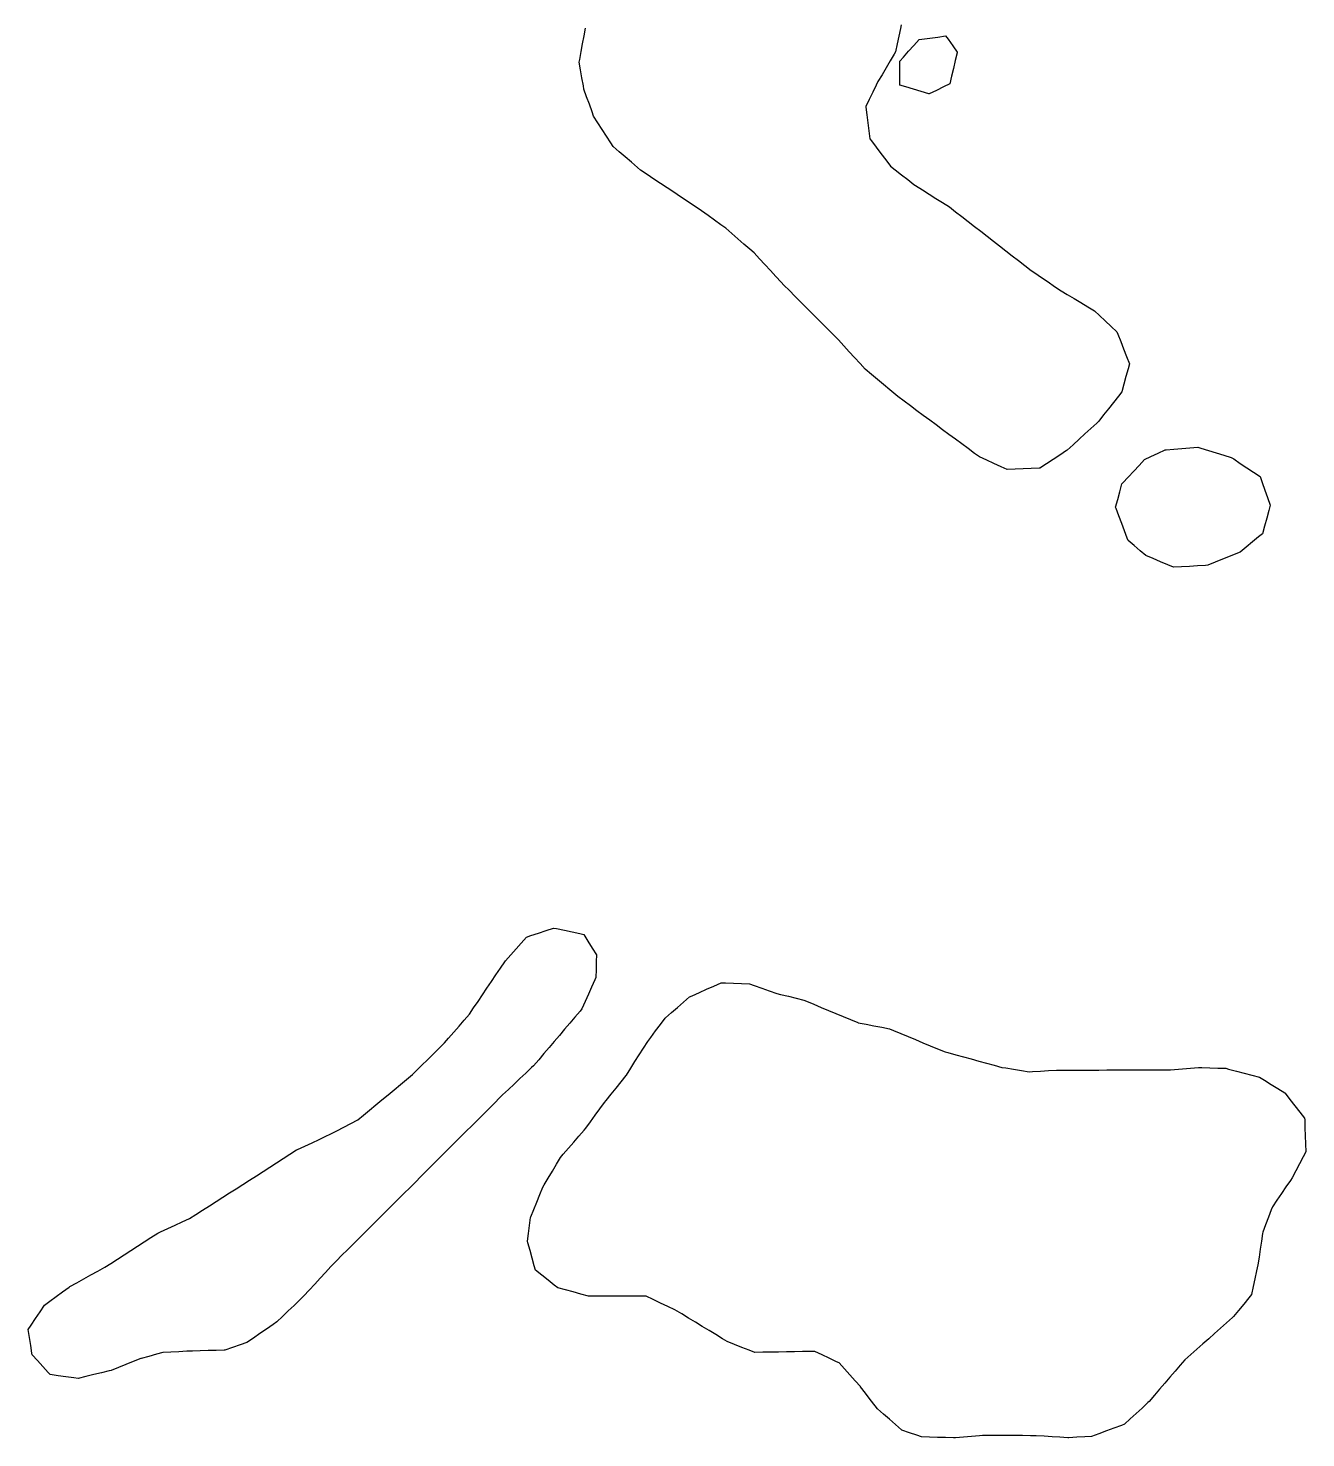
# Model space of a CAD drawing. Header units: millimetres. Extents: x 0 to 2762, y 6 to 2482.
# Drawn here: x 1704.6 to 1864.8, y 1086.1 to 1262.9 of the extents above; entities that cross this region are included whole.
import ezdxf

# ---------------------------------------------------------------- set-up
doc = ezdxf.new("R2010")
doc.units = ezdxf.units.MM
for name, color, linetype in [('ALL_HOLES', 1, 'Continuous'), ('OUTLINE_ISLAND_01_HOLE_59', 1, 'Continuous'), ('OUTLINE_ISLAND_01_HOLE_60', 1, 'Continuous'), ('OUTLINE_ISLAND_01_HOLE_66', 1, 'Continuous'), ('OUTLINE_ISLAND_01_HOLE_73', 1, 'Continuous'), ('OUTLINE_ISLAND_01_HOLE_76', 1, 'Continuous')]:
    doc.layers.add(name, color=color, linetype=linetype)

msp = doc.modelspace()

# ---------------------------------------------------------------- linework, layer by layer
at = {"layer": 'ALL_HOLES'}
msp.add_lwpolyline([(1814.0539, 1263.2947), (1813.96, 1262.8411), (1813.7575, 1261.8618), (1813.5549, 1260.8826), (1813.3524, 1259.9033), (1813.1772, 1259.6092), (1812.6654, 1258.7501), (1812.1537, 1257.8909), (1811.6419, 1257.0318), (1811.1302, 1256.1727), (1810.9161, 1255.7353), (1810.4765, 1254.8371), (1810.0368, 1253.939), (1809.5972, 1253.0408), (1809.6059, 1252.9723), (1809.7322, 1251.9803), (1809.8586, 1250.9883), (1809.9849, 1249.9964), (1810.1112, 1249.0044), (1810.3105, 1248.7393), (1810.9115, 1247.9401), (1811.5124, 1247.1408), (1812.1134, 1246.3416), (1812.7144, 1245.5423), (1813.2822, 1245.1008), (1814.0715, 1244.4868), (1814.8609, 1243.8729), (1815.6503, 1243.259), (1815.8614, 1243.1257), (1816.7071, 1242.592), (1817.5527, 1242.0582), (1818.3984, 1241.5245), (1819.244, 1240.9908), (1820.0897, 1240.457), (1820.864, 1239.855), (1821.6534, 1239.2411), (1822.4429, 1238.6273), (1823.2323, 1238.0135), (1824.0217, 1237.3996), (1824.8112, 1236.7858), (1825.6006, 1236.172), (1826.39, 1235.5581), (1827.1795, 1234.9443), (1827.9689, 1234.3305), (1828.7583, 1233.7166), (1829.5478, 1233.1028), (1830.3372, 1232.489), (1830.7976, 1232.1775), (1831.6258, 1231.617), (1832.454, 1231.0566), (1833.2822, 1230.4962), (1834.1104, 1229.9358), (1834.8587, 1229.4854), (1835.7155, 1228.9697), (1836.5722, 1228.454), (1837.429, 1227.9383), (1838.2858, 1227.4226), (1838.907, 1226.8424), (1839.6378, 1226.1599), (1840.3686, 1225.4773), (1841.0995, 1224.7948), (1841.2105, 1224.5084), (1841.5722, 1223.5761), (1841.9338, 1222.6438), (1842.2955, 1221.7115), (1842.6571, 1220.7792), (1842.4842, 1220.1463), (1842.2207, 1219.1816), (1841.9571, 1218.217), (1841.6936, 1217.2523), (1841.2821, 1216.7273), (1840.6652, 1215.9402), (1840.0484, 1215.1531), (1839.4316, 1214.366), (1838.8147, 1213.5789), (1838.5558, 1213.3421), (1837.8179, 1212.6673), (1837.0799, 1211.9924), (1836.342, 1211.3176), (1835.604, 1210.6427), (1834.8661, 1209.9678), (1834.7678, 1209.9025), (1833.9352, 1209.3487), (1833.1025, 1208.7949), (1832.2698, 1208.2411), (1831.4372, 1207.6874), (1831.3371, 1207.6836), (1830.3378, 1207.6456), (1829.3386, 1207.6077), (1828.3393, 1207.5697), (1827.34, 1207.5318), (1826.5922, 1207.8692), (1825.6808, 1208.2806), (1824.7693, 1208.6919), (1823.8578, 1209.1032), (1823.2521, 1209.5514), (1822.4482, 1210.1462), (1821.6443, 1210.741), (1820.8404, 1211.3358), (1820.0366, 1211.9306), (1819.2327, 1212.5254), (1818.4288, 1213.1202), (1817.6249, 1213.715), (1816.8211, 1214.3098), (1816.0172, 1214.9046), (1815.2133, 1215.4994), (1814.4094, 1216.0942), (1813.6055, 1216.6889), (1813.3681, 1216.8887), (1812.6028, 1217.5325), (1811.8376, 1218.1762), (1811.0723, 1218.8199), (1810.3071, 1219.4637), (1809.5418, 1220.1074), (1808.883, 1220.8281), (1808.2083, 1221.5662), (1807.5336, 1222.3043), (1806.8589, 1223.0423), (1806.1842, 1223.7804), (1805.6746, 1224.2913), (1804.9683, 1224.9993), (1804.2621, 1225.7073), (1803.5559, 1226.4152), (1802.8496, 1227.1232), (1802.1434, 1227.8312), (1801.4371, 1228.5391), (1800.7309, 1229.2471), (1800.0246, 1229.9551), (1799.3184, 1230.663), (1799.0023, 1231.0064), (1798.325, 1231.7422), (1797.6477, 1232.4779), (1796.9704, 1233.2136), (1796.2931, 1233.9493), (1795.6159, 1234.6851), (1795.0857, 1235.1461), (1794.331, 1235.8022), (1793.5764, 1236.4584), (1792.8218, 1237.1145), (1792.0671, 1237.7707), (1791.4498, 1238.2163), (1790.639, 1238.8016), (1789.8282, 1239.3869), (1789.0173, 1239.9722), (1788.8599, 1240.0768), (1788.0269, 1240.6301), (1787.1939, 1241.1833), (1786.3609, 1241.7366), (1785.5279, 1242.2899), (1784.6949, 1242.8432), (1783.8619, 1243.3965), (1783.0289, 1243.9498), (1782.196, 1244.5031), (1781.363, 1245.0564), (1780.9662, 1245.4037), (1780.2137, 1246.0623), (1779.4612, 1246.7209), (1778.7087, 1247.3795), (1777.9562, 1248.0381), (1777.6629, 1248.4912), (1777.1193, 1249.3305), (1776.5758, 1250.1699), (1776.0322, 1251.0093), (1775.4887, 1251.8487), (1775.2926, 1252.3902), (1774.9521, 1253.3305), (1774.6116, 1254.2707), (1774.2711, 1255.211), (1774.1959, 1255.6506), (1774.0273, 1256.6363), (1773.8586, 1257.6219), (1773.69, 1258.6076), (1773.7506, 1258.9411), (1773.9294, 1259.925), (1774.1081, 1260.9088), (1774.2869, 1261.8927), (1774.4657, 1262.8766)], dxfattribs=at)
for points in [[(1813.891, 1255.7319), (1813.891, 1256.7319), (1813.891, 1257.7319), (1813.891, 1258.7319), (1814.3164, 1259.2109), (1814.9805, 1259.9585), (1815.6446, 1260.7062), (1816.3087, 1261.4538), (1816.6466, 1261.4977), (1817.6383, 1261.6264), (1818.6299, 1261.7551), (1819.6216, 1261.8839), (1819.9191, 1261.4676), (1820.5006, 1260.654), (1821.0821, 1259.8405), (1821.0638, 1259.7635), (1820.8327, 1258.7906), (1820.6015, 1257.8177), (1820.3703, 1256.8447), (1820.1391, 1255.8718), (1819.3694, 1255.4971), (1818.4703, 1255.0594), (1817.5711, 1254.6216), (1817.4918, 1254.6456), (1816.5344, 1254.9344), (1815.577, 1255.2232), (1814.6197, 1255.5121)], [(1840.9338, 1202.8219), (1841.197, 1203.7866), (1841.4601, 1204.7514), (1841.7232, 1205.7162), (1841.8383, 1205.841), (1842.516, 1206.5762), (1843.1938, 1207.3115), (1843.8716, 1208.0468), (1844.5493, 1208.7821), (1845.3493, 1209.1539), (1846.2562, 1209.5753), (1847.163, 1209.9968), (1847.2523, 1210.0041), (1848.249, 1210.0856), (1849.2456, 1210.1672), (1850.2423, 1210.2488), (1851.239, 1210.3303), (1851.6075, 1210.2184), (1852.5643, 1209.9278), (1853.5212, 1209.6371), (1854.478, 1209.3465), (1855.4348, 1209.0559), (1855.731, 1208.8584), (1856.563, 1208.3036), (1857.3951, 1207.7489), (1858.2271, 1207.1941), (1859.0591, 1206.6394), (1859.3206, 1205.9049), (1859.656, 1204.9628), (1859.9914, 1204.0207), (1860.3268, 1203.0787), (1860.1343, 1202.3771), (1859.8697, 1201.4128), (1859.6051, 1200.4484), (1859.3405, 1199.4841), (1858.8547, 1199.084), (1858.0828, 1198.4483), (1857.3109, 1197.8126), (1856.539, 1197.1769), (1856.1984, 1197.0378), (1855.2726, 1196.6598), (1854.3468, 1196.2819), (1853.421, 1195.9039), (1852.4952, 1195.5259), (1852.1906, 1195.5082), (1851.1923, 1195.45), (1850.194, 1195.3918), (1849.1956, 1195.3336), (1848.1973, 1195.2755), (1847.4682, 1195.5819), (1846.5463, 1195.9693), (1845.6244, 1196.3567), (1844.7025, 1196.7442), (1844.0056, 1197.3455), (1843.2486, 1197.9988), (1842.4915, 1198.6522), (1842.3957, 1198.9086), (1842.0457, 1199.8454), (1841.6958, 1200.7822), (1841.3458, 1201.719), (1840.9959, 1202.6557)], [(1774.2505, 1149.24), (1774.7805, 1148.392), (1775.3105, 1147.544), (1775.8405, 1146.696), (1775.8219, 1145.8654), (1775.7996, 1144.8657), (1775.7772, 1143.8659), (1775.6436, 1143.5675), (1775.235, 1142.6548), (1774.8264, 1141.7421), (1774.4178, 1140.8294), (1774.0092, 1139.9166), (1773.7783, 1139.6443), (1773.1317, 1138.8815), (1772.4851, 1138.1186), (1771.8385, 1137.3558), (1771.1918, 1136.593), (1770.5452, 1135.8302), (1769.8986, 1135.0674), (1769.252, 1134.3046), (1768.6054, 1133.5417), (1767.9588, 1132.7789), (1767.7113, 1132.5464), (1766.9825, 1131.8616), (1766.2537, 1131.1769), (1765.5249, 1130.4922), (1764.7961, 1129.8074), (1764.0674, 1129.1227), (1763.7472, 1128.8029), (1763.0397, 1128.0961), (1762.3322, 1127.3894), (1761.6247, 1126.6827), (1760.9172, 1125.976), (1760.2097, 1125.2693), (1759.5022, 1124.5626), (1758.7947, 1123.8559), (1758.0872, 1123.1492), (1757.3797, 1122.4424), (1756.6722, 1121.7357), (1755.9647, 1121.029), (1755.2572, 1120.3223), (1754.5497, 1119.6156), (1753.8422, 1118.9089), (1753.1347, 1118.2022), (1752.4272, 1117.4955), (1751.7197, 1116.7887), (1751.0122, 1116.082), (1750.3047, 1115.3753), (1749.5972, 1114.6686), (1748.8897, 1113.9619), (1748.1822, 1113.2552), (1747.4747, 1112.5485), (1746.7672, 1111.8418), (1746.0597, 1111.135), (1745.3522, 1110.4283), (1744.6447, 1109.7216), (1743.9372, 1109.0149), (1743.2297, 1108.3082), (1742.5222, 1107.6015), (1741.8646, 1106.8817), (1741.1902, 1106.1433), (1740.5158, 1105.405), (1739.8413, 1104.6666), (1739.1669, 1103.9283), (1738.6485, 1103.4308), (1737.927, 1102.7384), (1737.2055, 1102.046), (1736.4839, 1101.3536), (1735.7624, 1100.6612), (1735.2962, 1100.3393), (1734.4734, 1099.7711), (1733.6505, 1099.2028), (1732.8276, 1098.6346), (1732.0047, 1098.0664), (1731.153, 1097.7756), (1730.2067, 1097.4524), (1729.2603, 1097.1293), (1729.1747, 1097.1268), (1728.1751, 1097.0978), (1727.1755, 1097.0688), (1726.176, 1097.0398), (1725.1764, 1097.0108), (1724.4859, 1096.9789), (1723.487, 1096.9328), (1722.488, 1096.8867), (1721.4891, 1096.8407), (1720.6687, 1096.6142), (1719.7047, 1096.3481), (1718.7408, 1096.082), (1718.7058, 1096.0682), (1717.7763, 1095.6993), (1716.8468, 1095.3305), (1715.9173, 1094.9617), (1714.9878, 1094.5929), (1714.7502, 1094.5346), (1713.7789, 1094.2967), (1712.8076, 1094.0587), (1711.8364, 1093.8208), (1710.8651, 1093.5828), (1710.3257, 1093.6563), (1709.3349, 1093.7912), (1708.344, 1093.9261), (1707.3531, 1094.061), (1707.1062, 1094.3342), (1706.4357, 1095.0761), (1705.7652, 1095.818), (1705.0947, 1096.5599), (1705.0668, 1096.7358), (1704.9097, 1097.7234), (1704.7526, 1098.711), (1704.5956, 1099.6986), (1704.968, 1100.2546), (1705.5246, 1101.0854), (1706.0811, 1101.9162), (1706.6377, 1102.7471), (1707.3105, 1103.2486), (1708.1123, 1103.8462), (1708.9141, 1104.4438), (1709.7159, 1105.0415), (1709.8196, 1105.0991), (1710.6935, 1105.5853), (1711.5673, 1106.0715), (1712.4412, 1106.5576), (1713.3151, 1107.0438), (1714.1889, 1107.5299), (1714.9373, 1108.0102), (1715.779, 1108.5502), (1716.6206, 1109.0903), (1717.4622, 1109.6304), (1718.3038, 1110.1704), (1719.1455, 1110.7105), (1719.9871, 1111.2505), (1720.8287, 1111.7906), (1721.1855, 1111.9532), (1722.0956, 1112.3677), (1723.0056, 1112.7823), (1723.9156, 1113.1969), (1724.8256, 1113.6114), (1725.6281, 1114.1269), (1726.4695, 1114.6673), (1727.3109, 1115.2077), (1728.1523, 1115.7481), (1728.9936, 1116.2886), (1729.835, 1116.829), (1730.6764, 1117.3694), (1731.5178, 1117.9099), (1732.3592, 1118.4503), (1733.2006, 1118.9907), (1734.042, 1119.5311), (1734.8834, 1120.0716), (1735.7248, 1120.612), (1736.5662, 1121.1524), (1737.4075, 1121.6929), (1738.2489, 1122.2333), (1738.371, 1122.2901), (1739.2777, 1122.7118), (1740.1844, 1123.1335), (1741.0912, 1123.5553), (1741.9979, 1123.977), (1742.39, 1124.1795), (1743.2785, 1124.6384), (1744.167, 1125.0973), (1745.0555, 1125.5561), (1745.944, 1126.015), (1746.6377, 1126.5903), (1747.4074, 1127.2288), (1748.1771, 1127.8672), (1748.9467, 1128.5056), (1749.7164, 1129.144), (1750.4861, 1129.7824), (1751.2558, 1130.4208), (1752.0255, 1131.0592), (1752.7952, 1131.6976), (1753.2375, 1132.1346), (1753.9488, 1132.8374), (1754.6602, 1133.5403), (1755.3715, 1134.2431), (1756.0829, 1134.9459), (1756.7942, 1135.6488), (1757.3049, 1136.2401), (1757.9585, 1136.997), (1758.6121, 1137.7538), (1759.2657, 1138.5106), (1759.9193, 1139.2675), (1760.4332, 1140.0277), (1760.9933, 1140.8561), (1761.5534, 1141.6846), (1762.1134, 1142.513), (1762.6735, 1143.3415), (1763.2336, 1144.1699), (1763.7936, 1144.9984), (1764.3537, 1145.8268), (1764.4358, 1145.92), (1765.0972, 1146.67), (1765.7587, 1147.42), (1766.4201, 1148.17), (1767.0815, 1148.92), (1767.6254, 1149.1015), (1768.574, 1149.4182), (1769.5225, 1149.7348), (1770.471, 1150.0514), (1770.8426, 1149.9716), (1771.8203, 1149.7617), (1772.7981, 1149.5518), (1773.7758, 1149.3419)], [(1767.1957, 1110.7751), (1767.3251, 1111.7667), (1767.4545, 1112.7583), (1767.5838, 1113.7499), (1767.623, 1113.8462), (1767.9997, 1114.7726), (1768.3763, 1115.6989), (1768.753, 1116.6253), (1769.1297, 1117.5516), (1769.3004, 1117.8422), (1769.807, 1118.7044), (1770.3135, 1119.5666), (1770.8201, 1120.4288), (1771.3267, 1121.291), (1771.6774, 1121.6931), (1772.3348, 1122.4467), (1772.9921, 1123.2002), (1773.6495, 1123.9538), (1774.3068, 1124.7074), (1774.4957, 1124.9647), (1775.0876, 1125.7707), (1775.6795, 1126.5767), (1776.2714, 1127.3827), (1776.8633, 1128.1887), (1777.0546, 1128.4281), (1777.6789, 1129.2092), (1778.3033, 1129.9904), (1778.9276, 1130.7715), (1779.552, 1131.5527), (1779.5924, 1131.616), (1780.1307, 1132.4587), (1780.669, 1133.3015), (1781.2072, 1134.1443), (1781.7455, 1134.987), (1782.2838, 1135.8298), (1782.6611, 1136.3391), (1783.2562, 1137.1427), (1783.8514, 1137.9463), (1784.4466, 1138.7499), (1784.499, 1138.7953), (1785.2548, 1139.4502), (1786.0106, 1140.105), (1786.7663, 1140.7598), (1787.5221, 1141.4147), (1787.8291, 1141.5516), (1788.7425, 1141.9588), (1789.6558, 1142.3661), (1790.5691, 1142.7734), (1791.4824, 1143.1806), (1792.0389, 1143.1586), (1793.0381, 1143.1191), (1794.0373, 1143.0796), (1795.0366, 1143.0401), (1795.6239, 1142.8357), (1796.5683, 1142.5071), (1797.5128, 1142.1785), (1798.4573, 1141.8499), (1798.9295, 1141.7312), (1799.8994, 1141.4875), (1800.8692, 1141.2437), (1801.839, 1140.9999), (1802.1626, 1140.8659), (1803.0866, 1140.4834), (1804.0105, 1140.1008), (1804.9344, 1139.7183), (1805.8584, 1139.3357), (1806.7823, 1138.9532), (1807.7063, 1138.5706), (1808.6302, 1138.1881), (1808.6624, 1138.1817), (1809.6434, 1137.9878), (1810.6244, 1137.7938), (1811.6055, 1137.5999), (1812.5865, 1137.406), (1813.0727, 1137.2046), (1813.9966, 1136.8218), (1814.9204, 1136.4391), (1815.8443, 1136.0563), (1816.7681, 1135.6736), (1817.692, 1135.2908), (1818.6159, 1134.9081), (1819.5397, 1134.5253), (1819.9132, 1134.4233), (1820.8778, 1134.1597), (1821.8424, 1133.8962), (1822.8071, 1133.6326), (1823.7717, 1133.369), (1824.7364, 1133.1054), (1825.701, 1132.8419), (1826.6656, 1132.5783), (1827.1466, 1132.5019), (1828.1342, 1132.3449), (1829.1218, 1132.188), (1830.1094, 1132.0311), (1830.523, 1132.0557), (1831.5213, 1132.115), (1832.5195, 1132.1744), (1833.5177, 1132.2337), (1833.819, 1132.2345), (1834.819, 1132.2373), (1835.819, 1132.2401), (1836.819, 1132.2429), (1837.819, 1132.2457), (1838.819, 1132.2485), (1839.819, 1132.2513), (1840.819, 1132.2541), (1841.819, 1132.2569), (1842.819, 1132.2597), (1843.819, 1132.2625), (1844.819, 1132.2653), (1845.819, 1132.2681), (1846.819, 1132.2709), (1847.819, 1132.2737), (1848.3116, 1132.315), (1849.3081, 1132.3983), (1850.3047, 1132.4817), (1851.3012, 1132.565), (1851.7484, 1132.5517), (1852.748, 1132.5218), (1853.7475, 1132.4919), (1854.7471, 1132.462), (1855.1024, 1132.3676), (1856.0688, 1132.1107), (1857.0353, 1131.8539), (1858.0017, 1131.597), (1858.9682, 1131.3402), (1859.5795, 1130.9669), (1860.4329, 1130.4456), (1861.2863, 1129.9244), (1862.1397, 1129.4032), (1862.1795, 1129.3519), (1862.7921, 1128.5615), (1863.4047, 1127.7711), (1864.0173, 1126.9807), (1864.6299, 1126.1904), (1864.6368, 1125.9925), (1864.6713, 1124.9931), (1864.7059, 1123.9937), (1864.7405, 1122.9943), (1864.775, 1121.9949), (1864.4512, 1121.3766), (1863.9873, 1120.4907), (1863.5234, 1119.6048), (1863.0594, 1118.719), (1862.8465, 1118.4096), (1862.2794, 1117.5859), (1861.7124, 1116.7622), (1861.1453, 1115.9386), (1860.5782, 1115.1149), (1860.43, 1114.7202), (1860.0784, 1113.7841), (1859.7268, 1112.8479), (1859.3752, 1111.9118), (1859.3542, 1111.7685), (1859.2086, 1110.7792), (1859.0631, 1109.7898), (1858.9175, 1108.8005), (1858.772, 1107.8111), (1858.6112, 1107.0579), (1858.4024, 1106.0799), (1858.1936, 1105.1019), (1857.9849, 1104.124), (1857.6153, 1103.6674), (1856.9862, 1102.8901), (1856.357, 1102.1128), (1855.7279, 1101.3355), (1855.5941, 1101.2171), (1854.8451, 1100.5545), (1854.0961, 1099.8919), (1853.3472, 1099.2293), (1852.5982, 1098.5667), (1851.8492, 1097.9041), (1851.1003, 1097.2415), (1850.3513, 1096.5789), (1849.6023, 1095.9162), (1849.0402, 1095.2605), (1848.3893, 1094.5013), (1847.7385, 1093.7421), (1847.0876, 1092.9828), (1846.4368, 1092.2236), (1845.786, 1091.4644), (1845.1351, 1090.7052), (1844.972, 1090.5537), (1844.2392, 1089.8732), (1843.5065, 1089.1927), (1842.7737, 1088.5122), (1842.041, 1087.8317), (1841.6597, 1087.6916), (1840.7211, 1087.3466), (1839.7825, 1087.0016), (1838.8439, 1086.6566), (1837.9053, 1086.3116), (1837.0803, 1086.2607), (1836.0822, 1086.1991), (1835.0841, 1086.1375), (1834.9549, 1086.1458), (1833.9569, 1086.2098), (1832.959, 1086.2739), (1831.961, 1086.338), (1830.9631, 1086.4021), (1830.2389, 1086.4038), (1829.2389, 1086.4062), (1828.2389, 1086.4086), (1827.2389, 1086.4111), (1826.2389, 1086.4135), (1825.2389, 1086.4159), (1824.2389, 1086.4183), (1823.846, 1086.3865), (1822.8493, 1086.3058), (1821.8525, 1086.2252), (1820.8558, 1086.1445), (1820.6082, 1086.1503), (1819.6085, 1086.1735), (1818.6087, 1086.1968), (1817.609, 1086.22), (1816.6093, 1086.2432), (1816.0115, 1086.4521), (1815.0675, 1086.7819), (1814.1234, 1087.1117), (1814.0918, 1087.1394), (1813.34, 1087.7989), (1812.5883, 1088.4583), (1811.8365, 1089.1178), (1811.0848, 1089.7772), (1810.7859, 1090.1626), (1810.1732, 1090.9528), (1809.5604, 1091.7431), (1808.9476, 1092.5333), (1808.9331, 1092.5494), (1808.2636, 1093.2922), (1807.5941, 1094.0351), (1806.9246, 1094.7779), (1806.2551, 1095.5207), (1805.9277, 1095.6772), (1805.0255, 1096.1084), (1804.1232, 1096.5397), (1803.221, 1096.9709), (1802.6821, 1096.9614), (1801.6823, 1096.9439), (1800.6824, 1096.9263), (1799.6826, 1096.9088), (1798.6827, 1096.8912), (1797.6829, 1096.8736), (1796.683, 1096.8561), (1795.6832, 1096.8385), (1795.0036, 1097.1083), (1794.0741, 1097.4773), (1793.1447, 1097.8462), (1792.2152, 1098.2152), (1791.6628, 1098.5518), (1790.8088, 1099.072), (1789.9548, 1099.5923), (1789.1007, 1100.1125), (1788.2467, 1100.6328), (1787.3927, 1101.153), (1786.5387, 1101.6733), (1785.6847, 1102.1935), (1785.6828, 1102.1944), (1784.7756, 1102.6151), (1783.8684, 1103.0358), (1782.9612, 1103.4565), (1782.054, 1103.8771), (1781.8795, 1103.8774), (1780.8795, 1103.8788), (1779.8795, 1103.8802), (1778.8795, 1103.8816), (1777.8795, 1103.8829), (1776.8795, 1103.8843), (1775.8795, 1103.8857), (1774.8795, 1103.8871), (1774.8457, 1103.8963), (1773.8808, 1104.159), (1772.9159, 1104.4216), (1771.951, 1104.6843), (1770.9861, 1104.9469), (1770.5523, 1105.2904), (1769.7682, 1105.9111), (1768.9842, 1106.5318), (1768.2001, 1107.1525), (1768.0463, 1107.7074), (1767.7791, 1108.6711), (1767.5119, 1109.6347), (1767.2447, 1110.5984)]]:
    msp.add_lwpolyline(points, close=True, dxfattribs=at)
at = {"layer": 'OUTLINE_ISLAND_01_HOLE_59'}
msp.add_lwpolyline([(1767.1957, 1110.7751), (1767.3251, 1111.7667), (1767.4545, 1112.7583), (1767.5838, 1113.7499), (1767.623, 1113.8462), (1767.9997, 1114.7726), (1768.3763, 1115.6989), (1768.753, 1116.6253), (1769.1297, 1117.5516), (1769.3004, 1117.8422), (1769.807, 1118.7044), (1770.3135, 1119.5666), (1770.8201, 1120.4288), (1771.3267, 1121.291), (1771.6774, 1121.6931), (1772.3348, 1122.4467), (1772.9921, 1123.2002), (1773.6495, 1123.9538), (1774.3068, 1124.7074), (1774.4957, 1124.9647), (1775.0876, 1125.7707), (1775.6795, 1126.5767), (1776.2714, 1127.3827), (1776.8633, 1128.1887), (1777.0546, 1128.4281), (1777.6789, 1129.2092), (1778.3033, 1129.9904), (1778.9276, 1130.7715), (1779.552, 1131.5527), (1779.5924, 1131.616), (1780.1307, 1132.4587), (1780.669, 1133.3015), (1781.2072, 1134.1443), (1781.7455, 1134.987), (1782.2838, 1135.8298), (1782.6611, 1136.3391), (1783.2562, 1137.1427), (1783.8514, 1137.9463), (1784.4466, 1138.7499), (1784.499, 1138.7953), (1785.2548, 1139.4502), (1786.0106, 1140.105), (1786.7663, 1140.7598), (1787.5221, 1141.4147), (1787.8291, 1141.5516), (1788.7425, 1141.9588), (1789.6558, 1142.3661), (1790.5691, 1142.7734), (1791.4824, 1143.1806), (1792.0389, 1143.1586), (1793.0381, 1143.1191), (1794.0373, 1143.0796), (1795.0366, 1143.0401), (1795.6239, 1142.8357), (1796.5683, 1142.5071), (1797.5128, 1142.1785), (1798.4573, 1141.8499), (1798.9295, 1141.7312), (1799.8994, 1141.4875), (1800.8692, 1141.2437), (1801.839, 1140.9999), (1802.1626, 1140.8659), (1803.0866, 1140.4834), (1804.0105, 1140.1008), (1804.9344, 1139.7183), (1805.8584, 1139.3357), (1806.7823, 1138.9532), (1807.7063, 1138.5706), (1808.6302, 1138.1881), (1808.6624, 1138.1817), (1809.6434, 1137.9878), (1810.6244, 1137.7938), (1811.6055, 1137.5999), (1812.5865, 1137.406), (1813.0727, 1137.2046), (1813.9966, 1136.8218), (1814.9204, 1136.4391), (1815.8443, 1136.0563), (1816.7681, 1135.6736), (1817.692, 1135.2908), (1818.6159, 1134.9081), (1819.5397, 1134.5253), (1819.9132, 1134.4233), (1820.8778, 1134.1597), (1821.8424, 1133.8962), (1822.8071, 1133.6326), (1823.7717, 1133.369), (1824.7364, 1133.1054), (1825.701, 1132.8419), (1826.6656, 1132.5783), (1827.1466, 1132.5019), (1828.1342, 1132.3449), (1829.1218, 1132.188), (1830.1094, 1132.0311), (1830.523, 1132.0557), (1831.5213, 1132.115), (1832.5195, 1132.1744), (1833.5177, 1132.2337), (1833.819, 1132.2345), (1834.819, 1132.2373), (1835.819, 1132.2401), (1836.819, 1132.2429), (1837.819, 1132.2457), (1838.819, 1132.2485), (1839.819, 1132.2513), (1840.819, 1132.2541), (1841.819, 1132.2569), (1842.819, 1132.2597), (1843.819, 1132.2625), (1844.819, 1132.2653), (1845.819, 1132.2681), (1846.819, 1132.2709), (1847.819, 1132.2737), (1848.3116, 1132.315), (1849.3081, 1132.3983), (1850.3047, 1132.4817), (1851.3012, 1132.565), (1851.7484, 1132.5517), (1852.748, 1132.5218), (1853.7475, 1132.4919), (1854.7471, 1132.462), (1855.1024, 1132.3676), (1856.0688, 1132.1107), (1857.0353, 1131.8539), (1858.0017, 1131.597), (1858.9682, 1131.3402), (1859.5795, 1130.9669), (1860.4329, 1130.4456), (1861.2863, 1129.9244), (1862.1397, 1129.4032), (1862.1795, 1129.3519), (1862.7921, 1128.5615), (1863.4047, 1127.7711), (1864.0173, 1126.9807), (1864.6299, 1126.1904), (1864.6368, 1125.9925), (1864.6713, 1124.9931), (1864.7059, 1123.9937), (1864.7405, 1122.9943), (1864.775, 1121.9949), (1864.4512, 1121.3766), (1863.9873, 1120.4907), (1863.5234, 1119.6048), (1863.0594, 1118.719), (1862.8465, 1118.4096), (1862.2794, 1117.5859), (1861.7124, 1116.7622), (1861.1453, 1115.9386), (1860.5782, 1115.1149), (1860.43, 1114.7202), (1860.0784, 1113.7841), (1859.7268, 1112.8479), (1859.3752, 1111.9118), (1859.3542, 1111.7685), (1859.2086, 1110.7792), (1859.0631, 1109.7898), (1858.9175, 1108.8005), (1858.772, 1107.8111), (1858.6112, 1107.0579), (1858.4024, 1106.0799), (1858.1936, 1105.1019), (1857.9849, 1104.124), (1857.6153, 1103.6674), (1856.9862, 1102.8901), (1856.357, 1102.1128), (1855.7279, 1101.3355), (1855.5941, 1101.2171), (1854.8451, 1100.5545), (1854.0961, 1099.8919), (1853.3472, 1099.2293), (1852.5982, 1098.5667), (1851.8492, 1097.9041), (1851.1003, 1097.2415), (1850.3513, 1096.5789), (1849.6023, 1095.9162), (1849.0402, 1095.2605), (1848.3893, 1094.5013), (1847.7385, 1093.7421), (1847.0876, 1092.9828), (1846.4368, 1092.2236), (1845.786, 1091.4644), (1845.1351, 1090.7052), (1844.972, 1090.5537), (1844.2392, 1089.8732), (1843.5065, 1089.1927), (1842.7737, 1088.5122), (1842.041, 1087.8317), (1841.6597, 1087.6916), (1840.7211, 1087.3466), (1839.7825, 1087.0016), (1838.8439, 1086.6566), (1837.9053, 1086.3116), (1837.0803, 1086.2607), (1836.0822, 1086.1991), (1835.0841, 1086.1375), (1834.9549, 1086.1458), (1833.9569, 1086.2098), (1832.959, 1086.2739), (1831.961, 1086.338), (1830.9631, 1086.4021), (1830.2389, 1086.4038), (1829.2389, 1086.4062), (1828.2389, 1086.4086), (1827.2389, 1086.4111), (1826.2389, 1086.4135), (1825.2389, 1086.4159), (1824.2389, 1086.4183), (1823.846, 1086.3865), (1822.8493, 1086.3058), (1821.8525, 1086.2252), (1820.8558, 1086.1445), (1820.6082, 1086.1503), (1819.6085, 1086.1735), (1818.6087, 1086.1968), (1817.609, 1086.22), (1816.6093, 1086.2432), (1816.0115, 1086.4521), (1815.0675, 1086.7819), (1814.1234, 1087.1117), (1814.0918, 1087.1394), (1813.34, 1087.7989), (1812.5883, 1088.4583), (1811.8365, 1089.1178), (1811.0848, 1089.7772), (1810.7859, 1090.1626), (1810.1732, 1090.9528), (1809.5604, 1091.7431), (1808.9476, 1092.5333), (1808.9331, 1092.5494), (1808.2636, 1093.2922), (1807.5941, 1094.0351), (1806.9246, 1094.7779), (1806.2551, 1095.5207), (1805.9277, 1095.6772), (1805.0255, 1096.1084), (1804.1232, 1096.5397), (1803.221, 1096.9709), (1802.6821, 1096.9614), (1801.6823, 1096.9439), (1800.6824, 1096.9263), (1799.6826, 1096.9088), (1798.6827, 1096.8912), (1797.6829, 1096.8736), (1796.683, 1096.8561), (1795.6832, 1096.8385), (1795.0036, 1097.1083), (1794.0741, 1097.4773), (1793.1447, 1097.8462), (1792.2152, 1098.2152), (1791.6628, 1098.5518), (1790.8088, 1099.072), (1789.9548, 1099.5923), (1789.1007, 1100.1125), (1788.2467, 1100.6328), (1787.3927, 1101.153), (1786.5387, 1101.6733), (1785.6847, 1102.1935), (1785.6828, 1102.1944), (1784.7756, 1102.6151), (1783.8684, 1103.0358), (1782.9612, 1103.4565), (1782.054, 1103.8771), (1781.8795, 1103.8774), (1780.8795, 1103.8788), (1779.8795, 1103.8802), (1778.8795, 1103.8816), (1777.8795, 1103.8829), (1776.8795, 1103.8843), (1775.8795, 1103.8857), (1774.8795, 1103.8871), (1774.8457, 1103.8963), (1773.8808, 1104.159), (1772.9159, 1104.4216), (1771.951, 1104.6843), (1770.9861, 1104.9469), (1770.5523, 1105.2904), (1769.7682, 1105.9111), (1768.9842, 1106.5318), (1768.2001, 1107.1525), (1768.0463, 1107.7074), (1767.7791, 1108.6711), (1767.5119, 1109.6347), (1767.2447, 1110.5984)], close=True, dxfattribs=at)
at = {"layer": 'OUTLINE_ISLAND_01_HOLE_60'}
msp.add_lwpolyline([(1774.2505, 1149.24), (1774.7805, 1148.392), (1775.3105, 1147.544), (1775.8405, 1146.696), (1775.8219, 1145.8654), (1775.7996, 1144.8657), (1775.7772, 1143.8659), (1775.6436, 1143.5675), (1775.235, 1142.6548), (1774.8264, 1141.7421), (1774.4178, 1140.8294), (1774.0092, 1139.9166), (1773.7783, 1139.6443), (1773.1317, 1138.8815), (1772.4851, 1138.1186), (1771.8385, 1137.3558), (1771.1918, 1136.593), (1770.5452, 1135.8302), (1769.8986, 1135.0674), (1769.252, 1134.3046), (1768.6054, 1133.5417), (1767.9588, 1132.7789), (1767.7113, 1132.5464), (1766.9825, 1131.8616), (1766.2537, 1131.1769), (1765.5249, 1130.4922), (1764.7961, 1129.8074), (1764.0674, 1129.1227), (1763.7472, 1128.8029), (1763.0397, 1128.0961), (1762.3322, 1127.3894), (1761.6247, 1126.6827), (1760.9172, 1125.976), (1760.2097, 1125.2693), (1759.5022, 1124.5626), (1758.7947, 1123.8559), (1758.0872, 1123.1492), (1757.3797, 1122.4424), (1756.6722, 1121.7357), (1755.9647, 1121.029), (1755.2572, 1120.3223), (1754.5497, 1119.6156), (1753.8422, 1118.9089), (1753.1347, 1118.2022), (1752.4272, 1117.4955), (1751.7197, 1116.7887), (1751.0122, 1116.082), (1750.3047, 1115.3753), (1749.5972, 1114.6686), (1748.8897, 1113.9619), (1748.1822, 1113.2552), (1747.4747, 1112.5485), (1746.7672, 1111.8418), (1746.0597, 1111.135), (1745.3522, 1110.4283), (1744.6447, 1109.7216), (1743.9372, 1109.0149), (1743.2297, 1108.3082), (1742.5222, 1107.6015), (1741.8646, 1106.8817), (1741.1902, 1106.1433), (1740.5158, 1105.405), (1739.8413, 1104.6666), (1739.1669, 1103.9283), (1738.6485, 1103.4308), (1737.927, 1102.7384), (1737.2055, 1102.046), (1736.4839, 1101.3536), (1735.7624, 1100.6612), (1735.2962, 1100.3393), (1734.4734, 1099.7711), (1733.6505, 1099.2028), (1732.8276, 1098.6346), (1732.0047, 1098.0664), (1731.153, 1097.7756), (1730.2067, 1097.4524), (1729.2603, 1097.1293), (1729.1747, 1097.1268), (1728.1751, 1097.0978), (1727.1755, 1097.0688), (1726.176, 1097.0398), (1725.1764, 1097.0108), (1724.4859, 1096.9789), (1723.487, 1096.9328), (1722.488, 1096.8867), (1721.4891, 1096.8407), (1720.6687, 1096.6142), (1719.7047, 1096.3481), (1718.7408, 1096.082), (1718.7058, 1096.0682), (1717.7763, 1095.6993), (1716.8468, 1095.3305), (1715.9173, 1094.9617), (1714.9878, 1094.5929), (1714.7502, 1094.5346), (1713.7789, 1094.2967), (1712.8076, 1094.0587), (1711.8364, 1093.8208), (1710.8651, 1093.5828), (1710.3257, 1093.6563), (1709.3349, 1093.7912), (1708.344, 1093.9261), (1707.3531, 1094.061), (1707.1062, 1094.3342), (1706.4357, 1095.0761), (1705.7652, 1095.818), (1705.0947, 1096.5599), (1705.0668, 1096.7358), (1704.9097, 1097.7234), (1704.7526, 1098.711), (1704.5956, 1099.6986), (1704.968, 1100.2546), (1705.5246, 1101.0854), (1706.0811, 1101.9162), (1706.6377, 1102.7471), (1707.3105, 1103.2486), (1708.1123, 1103.8462), (1708.9141, 1104.4438), (1709.7159, 1105.0415), (1709.8196, 1105.0991), (1710.6935, 1105.5853), (1711.5673, 1106.0715), (1712.4412, 1106.5576), (1713.3151, 1107.0438), (1714.1889, 1107.5299), (1714.9373, 1108.0102), (1715.779, 1108.5502), (1716.6206, 1109.0903), (1717.4622, 1109.6304), (1718.3038, 1110.1704), (1719.1455, 1110.7105), (1719.9871, 1111.2505), (1720.8287, 1111.7906), (1721.1855, 1111.9532), (1722.0956, 1112.3677), (1723.0056, 1112.7823), (1723.9156, 1113.1969), (1724.8256, 1113.6114), (1725.6281, 1114.1269), (1726.4695, 1114.6673), (1727.3109, 1115.2077), (1728.1523, 1115.7481), (1728.9936, 1116.2886), (1729.835, 1116.829), (1730.6764, 1117.3694), (1731.5178, 1117.9099), (1732.3592, 1118.4503), (1733.2006, 1118.9907), (1734.042, 1119.5311), (1734.8834, 1120.0716), (1735.7248, 1120.612), (1736.5662, 1121.1524), (1737.4075, 1121.6929), (1738.2489, 1122.2333), (1738.371, 1122.2901), (1739.2777, 1122.7118), (1740.1844, 1123.1335), (1741.0912, 1123.5553), (1741.9979, 1123.977), (1742.39, 1124.1795), (1743.2785, 1124.6384), (1744.167, 1125.0973), (1745.0555, 1125.5561), (1745.944, 1126.015), (1746.6377, 1126.5903), (1747.4074, 1127.2288), (1748.1771, 1127.8672), (1748.9467, 1128.5056), (1749.7164, 1129.144), (1750.4861, 1129.7824), (1751.2558, 1130.4208), (1752.0255, 1131.0592), (1752.7952, 1131.6976), (1753.2375, 1132.1346), (1753.9488, 1132.8374), (1754.6602, 1133.5403), (1755.3715, 1134.2431), (1756.0829, 1134.9459), (1756.7942, 1135.6488), (1757.3049, 1136.2401), (1757.9585, 1136.997), (1758.6121, 1137.7538), (1759.2657, 1138.5106), (1759.9193, 1139.2675), (1760.4332, 1140.0277), (1760.9933, 1140.8561), (1761.5534, 1141.6846), (1762.1134, 1142.513), (1762.6735, 1143.3415), (1763.2336, 1144.1699), (1763.7936, 1144.9984), (1764.3537, 1145.8268), (1764.4358, 1145.92), (1765.0972, 1146.67), (1765.7587, 1147.42), (1766.4201, 1148.17), (1767.0815, 1148.92), (1767.6254, 1149.1015), (1768.574, 1149.4182), (1769.5225, 1149.7348), (1770.471, 1150.0514), (1770.8426, 1149.9716), (1771.8203, 1149.7617), (1772.7981, 1149.5518), (1773.7758, 1149.3419)], close=True, dxfattribs=at)
at = {"layer": 'OUTLINE_ISLAND_01_HOLE_66'}
msp.add_lwpolyline([(1840.9338, 1202.8219), (1841.197, 1203.7866), (1841.4601, 1204.7514), (1841.7232, 1205.7162), (1841.8383, 1205.841), (1842.516, 1206.5762), (1843.1938, 1207.3115), (1843.8716, 1208.0468), (1844.5493, 1208.7821), (1845.3493, 1209.1539), (1846.2562, 1209.5753), (1847.163, 1209.9968), (1847.2523, 1210.0041), (1848.249, 1210.0856), (1849.2456, 1210.1672), (1850.2423, 1210.2488), (1851.239, 1210.3303), (1851.6075, 1210.2184), (1852.5643, 1209.9278), (1853.5212, 1209.6371), (1854.478, 1209.3465), (1855.4348, 1209.0559), (1855.731, 1208.8584), (1856.563, 1208.3036), (1857.3951, 1207.7489), (1858.2271, 1207.1941), (1859.0591, 1206.6394), (1859.3206, 1205.9049), (1859.656, 1204.9628), (1859.9914, 1204.0207), (1860.3268, 1203.0787), (1860.1343, 1202.3771), (1859.8697, 1201.4128), (1859.6051, 1200.4484), (1859.3405, 1199.4841), (1858.8547, 1199.084), (1858.0828, 1198.4483), (1857.3109, 1197.8126), (1856.539, 1197.1769), (1856.1984, 1197.0378), (1855.2726, 1196.6598), (1854.3468, 1196.2819), (1853.421, 1195.9039), (1852.4952, 1195.5259), (1852.1906, 1195.5082), (1851.1923, 1195.45), (1850.194, 1195.3918), (1849.1956, 1195.3336), (1848.1973, 1195.2755), (1847.4682, 1195.5819), (1846.5463, 1195.9693), (1845.6244, 1196.3567), (1844.7025, 1196.7442), (1844.0056, 1197.3455), (1843.2486, 1197.9988), (1842.4915, 1198.6522), (1842.3957, 1198.9086), (1842.0457, 1199.8454), (1841.6958, 1200.7822), (1841.3458, 1201.719), (1840.9959, 1202.6557)], close=True, dxfattribs=at)
at = {"layer": 'OUTLINE_ISLAND_01_HOLE_73'}
msp.add_lwpolyline([(1813.891, 1255.7319), (1813.891, 1256.7319), (1813.891, 1257.7319), (1813.891, 1258.7319), (1814.3164, 1259.2109), (1814.9805, 1259.9585), (1815.6446, 1260.7062), (1816.3087, 1261.4538), (1816.6466, 1261.4977), (1817.6383, 1261.6264), (1818.6299, 1261.7551), (1819.6216, 1261.8839), (1819.9191, 1261.4676), (1820.5006, 1260.654), (1821.0821, 1259.8405), (1821.0638, 1259.7635), (1820.8327, 1258.7906), (1820.6015, 1257.8177), (1820.3703, 1256.8447), (1820.1391, 1255.8718), (1819.3694, 1255.4971), (1818.4703, 1255.0594), (1817.5711, 1254.6216), (1817.4918, 1254.6456), (1816.5344, 1254.9344), (1815.577, 1255.2232), (1814.6197, 1255.5121)], close=True, dxfattribs=at)
at = {"layer": 'OUTLINE_ISLAND_01_HOLE_76'}
msp.add_lwpolyline([(1814.0539, 1263.2947), (1813.96, 1262.8411), (1813.7575, 1261.8618), (1813.5549, 1260.8826), (1813.3524, 1259.9033), (1813.1772, 1259.6092), (1812.6654, 1258.7501), (1812.1537, 1257.8909), (1811.6419, 1257.0318), (1811.1302, 1256.1727), (1810.9161, 1255.7353), (1810.4765, 1254.8371), (1810.0368, 1253.939), (1809.5972, 1253.0408), (1809.6059, 1252.9723), (1809.7322, 1251.9803), (1809.8586, 1250.9883), (1809.9849, 1249.9964), (1810.1112, 1249.0044), (1810.3105, 1248.7393), (1810.9115, 1247.9401), (1811.5124, 1247.1408), (1812.1134, 1246.3416), (1812.7144, 1245.5423), (1813.2822, 1245.1008), (1814.0715, 1244.4868), (1814.8609, 1243.8729), (1815.6503, 1243.259), (1815.8614, 1243.1257), (1816.7071, 1242.592), (1817.5527, 1242.0582), (1818.3984, 1241.5245), (1819.244, 1240.9908), (1820.0897, 1240.457), (1820.864, 1239.855), (1821.6534, 1239.2411), (1822.4429, 1238.6273), (1823.2323, 1238.0135), (1824.0217, 1237.3996), (1824.8112, 1236.7858), (1825.6006, 1236.172), (1826.39, 1235.5581), (1827.1795, 1234.9443), (1827.9689, 1234.3305), (1828.7583, 1233.7166), (1829.5478, 1233.1028), (1830.3372, 1232.489), (1830.7976, 1232.1775), (1831.6258, 1231.617), (1832.454, 1231.0566), (1833.2822, 1230.4962), (1834.1104, 1229.9358), (1834.8587, 1229.4854), (1835.7155, 1228.9697), (1836.5722, 1228.454), (1837.429, 1227.9383), (1838.2858, 1227.4226), (1838.907, 1226.8424), (1839.6378, 1226.1599), (1840.3686, 1225.4773), (1841.0995, 1224.7948), (1841.2105, 1224.5084), (1841.5722, 1223.5761), (1841.9338, 1222.6438), (1842.2955, 1221.7115), (1842.6571, 1220.7792), (1842.4842, 1220.1463), (1842.2207, 1219.1816), (1841.9571, 1218.217), (1841.6936, 1217.2523), (1841.2821, 1216.7273), (1840.6652, 1215.9402), (1840.0484, 1215.1531), (1839.4316, 1214.366), (1838.8147, 1213.5789), (1838.5558, 1213.3421), (1837.8179, 1212.6673), (1837.0799, 1211.9924), (1836.342, 1211.3176), (1835.604, 1210.6427), (1834.8661, 1209.9678), (1834.7678, 1209.9025), (1833.9352, 1209.3487), (1833.1025, 1208.7949), (1832.2698, 1208.2411), (1831.4372, 1207.6874), (1831.3371, 1207.6836), (1830.3378, 1207.6456), (1829.3386, 1207.6077), (1828.3393, 1207.5697), (1827.34, 1207.5318), (1826.5922, 1207.8692), (1825.6808, 1208.2806), (1824.7693, 1208.6919), (1823.8578, 1209.1032), (1823.2521, 1209.5514), (1822.4482, 1210.1462), (1821.6443, 1210.741), (1820.8404, 1211.3358), (1820.0366, 1211.9306), (1819.2327, 1212.5254), (1818.4288, 1213.1202), (1817.6249, 1213.715), (1816.8211, 1214.3098), (1816.0172, 1214.9046), (1815.2133, 1215.4994), (1814.4094, 1216.0942), (1813.6055, 1216.6889), (1813.3681, 1216.8887), (1812.6028, 1217.5325), (1811.8376, 1218.1762), (1811.0723, 1218.8199), (1810.3071, 1219.4637), (1809.5418, 1220.1074), (1808.883, 1220.8281), (1808.2083, 1221.5662), (1807.5336, 1222.3043), (1806.8589, 1223.0423), (1806.1842, 1223.7804), (1805.6746, 1224.2913), (1804.9683, 1224.9993), (1804.2621, 1225.7073), (1803.5559, 1226.4152), (1802.8496, 1227.1232), (1802.1434, 1227.8312), (1801.4371, 1228.5391), (1800.7309, 1229.2471), (1800.0246, 1229.9551), (1799.3184, 1230.663), (1799.0023, 1231.0064), (1798.325, 1231.7422), (1797.6477, 1232.4779), (1796.9704, 1233.2136), (1796.2931, 1233.9493), (1795.6159, 1234.6851), (1795.0857, 1235.1461), (1794.331, 1235.8022), (1793.5764, 1236.4584), (1792.8218, 1237.1145), (1792.0671, 1237.7707), (1791.4498, 1238.2163), (1790.639, 1238.8016), (1789.8282, 1239.3869), (1789.0173, 1239.9722), (1788.8599, 1240.0768), (1788.0269, 1240.6301), (1787.1939, 1241.1833), (1786.3609, 1241.7366), (1785.5279, 1242.2899), (1784.6949, 1242.8432), (1783.8619, 1243.3965), (1783.0289, 1243.9498), (1782.196, 1244.5031), (1781.363, 1245.0564), (1780.9662, 1245.4037), (1780.2137, 1246.0623), (1779.4612, 1246.7209), (1778.7087, 1247.3795), (1777.9562, 1248.0381), (1777.6629, 1248.4912), (1777.1193, 1249.3305), (1776.5758, 1250.1699), (1776.0322, 1251.0093), (1775.4887, 1251.8487), (1775.2926, 1252.3902), (1774.9521, 1253.3305), (1774.6116, 1254.2707), (1774.2711, 1255.211), (1774.1959, 1255.6506), (1774.0273, 1256.6363), (1773.8586, 1257.6219), (1773.69, 1258.6076), (1773.7506, 1258.9411), (1773.9294, 1259.925), (1774.1081, 1260.9088), (1774.2869, 1261.8927), (1774.4657, 1262.8766)], dxfattribs=at)

doc.saveas('drawing.dxf')
